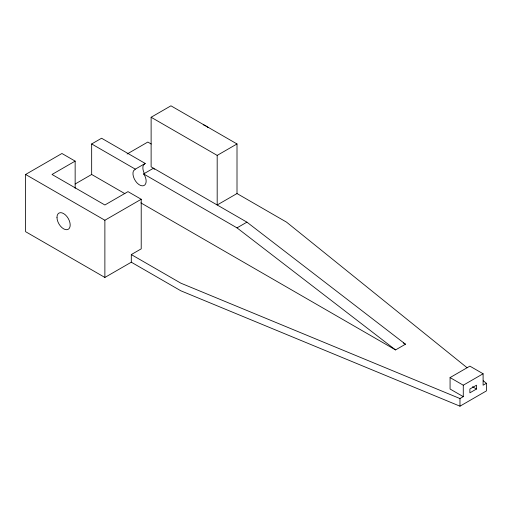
<?xml version="1.0" encoding="UTF-8"?>
<svg xmlns="http://www.w3.org/2000/svg" width="512" height="512" viewBox="0 0 512 512"><rect width="100%" height="100%" fill="white"/><g stroke="black" fill="none" stroke-linecap="round" stroke-linejoin="round"><path stroke-width="0.77" d="M124.89 193.658L91.667 174.47L91.667 143.955L101.574 138.234L145.216 163.437L135.309 169.158L133.44 170.925A9.344 5.395 60 0 0 140.467 185.408A9.344 5.395 60 0 0 144.774 175.661L143.59 173.933L153.498 168.218L154.291 169.363M145.216 163.437L143.354 165.203A9.344 5.395 60 0 0 144.256 173.28M483.29 380.787L486.4 383.302L486.4 390.925L459.974 406.182L180.851 290.803L131.302 262.202L104.877 277.453L25.6 231.686L25.6 174.47L61.933 153.491L75.149 161.12L75.149 188.314M75.149 161.12L52.026 174.47L104.877 204.986L128 191.635L141.216 199.264L141.216 248.851L131.302 254.573L131.302 262.202M140.813 202.848L395.558 349.926L405.472 344.205L246.918 222.15L151.123 166.842L151.123 117.261L170.944 105.818L237.005 143.955L237.005 193.542L286.554 222.15L467.098 367.738M75.149 184.006L91.667 174.47M127.11 154.003L147.821 142.048L151.219 144.013M25.6 174.47L104.877 220.243L141.216 199.264M151.123 117.261L217.184 155.398L237.005 143.955M237.005 193.542L217.184 204.986L217.184 155.398M143.59 173.933L237.005 227.872L246.918 222.15M483.098 373.766L463.277 385.203L463.277 396.646L450.067 389.018L450.067 377.581L469.882 366.138L483.098 373.766L483.098 385.203L486.4 383.302M131.302 254.573L180.851 283.174L459.974 398.554L463.277 396.646M476.493 389.018L469.882 392.832L469.882 389.018L476.493 385.203L476.493 389.018L472.525 386.733M91.667 143.955L135.309 169.158M403.392 343.002L405.472 344.205M450.067 377.581L463.277 385.203M237.005 227.872L395.558 349.926M459.974 398.554L459.974 406.182M104.877 220.243L104.877 277.453M203.219 124.742A16.352 9.44 60 0 1 208.032 127.52M56.979 217.382A9.344 5.395 60 0 0 66.893 229.709A9.344 5.395 60 0 0 66.893 216.493A9.344 5.395 60 0 0 56.979 217.382"/></g></svg>
